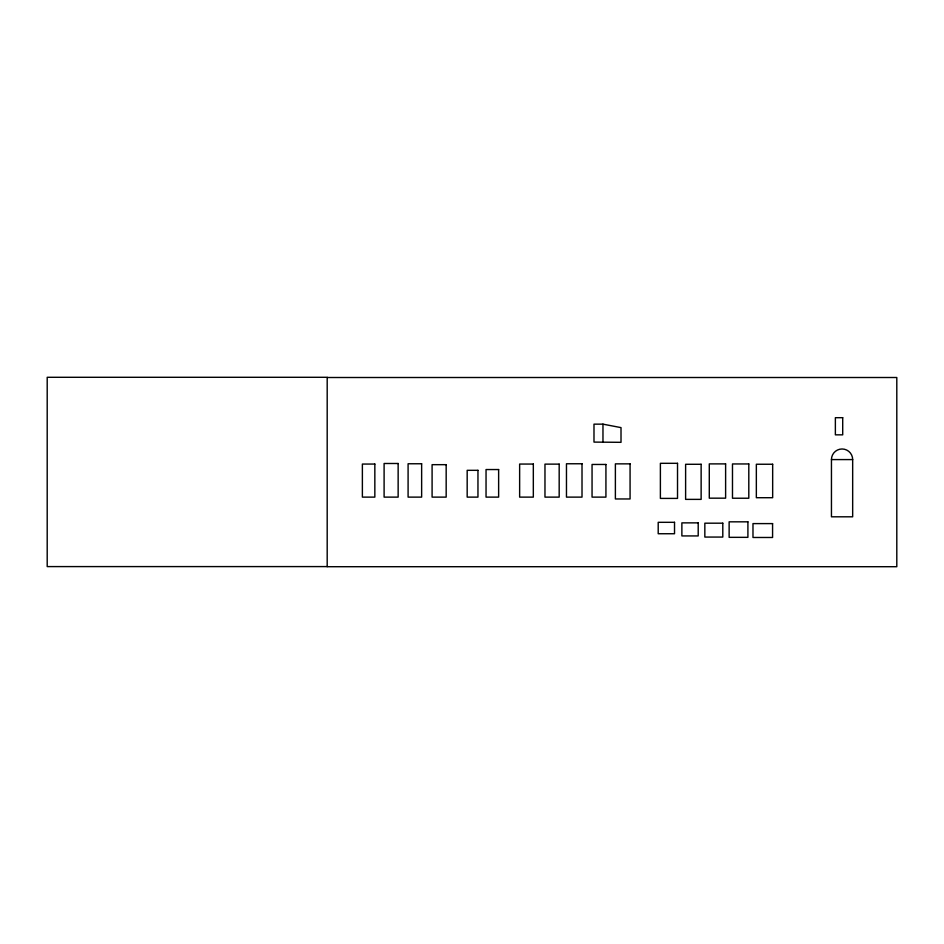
<?xml version="1.0" encoding="UTF-8"?>
<svg xmlns="http://www.w3.org/2000/svg" width="944" height="944" viewBox="0 0 944 944"><rect width="100%" height="100%" fill="white"/><g stroke="black" fill="none" stroke-linecap="round" stroke-linejoin="round"><path stroke-width="1.42" d="M327.19 377.506L896.8 377.506L896.8 566.707L327.19 566.707L327.19 377.293L47.2 377.293L47.2 566.589L327.19 566.589M602.968 424.151L593.988 424.151L593.988 442.099L621.01 442.323L621.01 427.62L602.968 424.151L602.968 442.099M831.452 459.586L852.668 459.586L852.668 516.805L831.452 516.805L831.452 459.586A10.608 10.608 0 0 1 842.06 448.978A10.608 10.608 0 0 1 852.668 459.586M842.709 417.696L835.369 417.696L835.369 434.842L842.709 434.842L842.709 417.696M677.521 463.315L660.387 463.315L660.387 498.408L677.521 498.408L677.521 463.315M398.144 463.492L384.102 463.492L384.102 497.122L398.144 497.122L398.144 463.492M421.638 463.764L408.091 463.764L408.091 497.122L421.638 497.122L421.638 463.764M582.011 463.764L566.471 463.764L566.471 497.122L582.011 497.122L582.011 463.764M630.073 463.858L615.382 463.858L615.382 498.963L630.073 498.963L630.073 463.858M725.617 463.893L709.286 463.893L709.286 498.172L725.617 498.172L725.617 463.893M748.804 463.952L732.485 463.952L732.485 498.231L748.804 498.231L748.804 463.952M374.839 464.059L362.378 464.059L362.378 497.122L374.839 497.122L374.839 464.059M533.325 464.059L519.637 464.059L519.637 497.122L533.325 497.122L533.325 464.059M559.178 464.129L544.971 464.129L544.971 497.122L559.178 497.122L559.178 464.129M701.132 464.283L685.615 464.283L685.615 499.376L701.132 499.376L701.132 464.283M772.664 464.247L756.345 464.247L756.345 497.712L772.664 497.712L772.664 464.247M605.93 464.46L592.053 464.46L592.053 497.122L605.93 497.122L605.93 464.46M446.17 464.672L432.092 464.672L432.092 497.122L446.17 497.122L446.17 464.672M498.633 469.546L486.042 469.546L486.042 497.122L498.633 497.122L498.633 469.546M477.959 470.324L467.174 470.324L467.174 497.122L477.959 497.122L477.959 470.324M747.908 521.831L729.134 521.831L729.134 537.337L747.908 537.337L747.908 521.831M674.523 522.315L658.204 522.315L658.204 533.738L674.523 533.738L674.523 522.315M698.206 522.87L681.875 522.87L681.875 535.932L698.206 535.932L698.206 522.87M722.797 523.188L704.838 523.188L704.838 537.065L722.797 537.065L722.797 523.188M772.581 523.601L752.982 523.601L752.982 537.478L772.581 537.478L772.581 523.601"/></g></svg>
